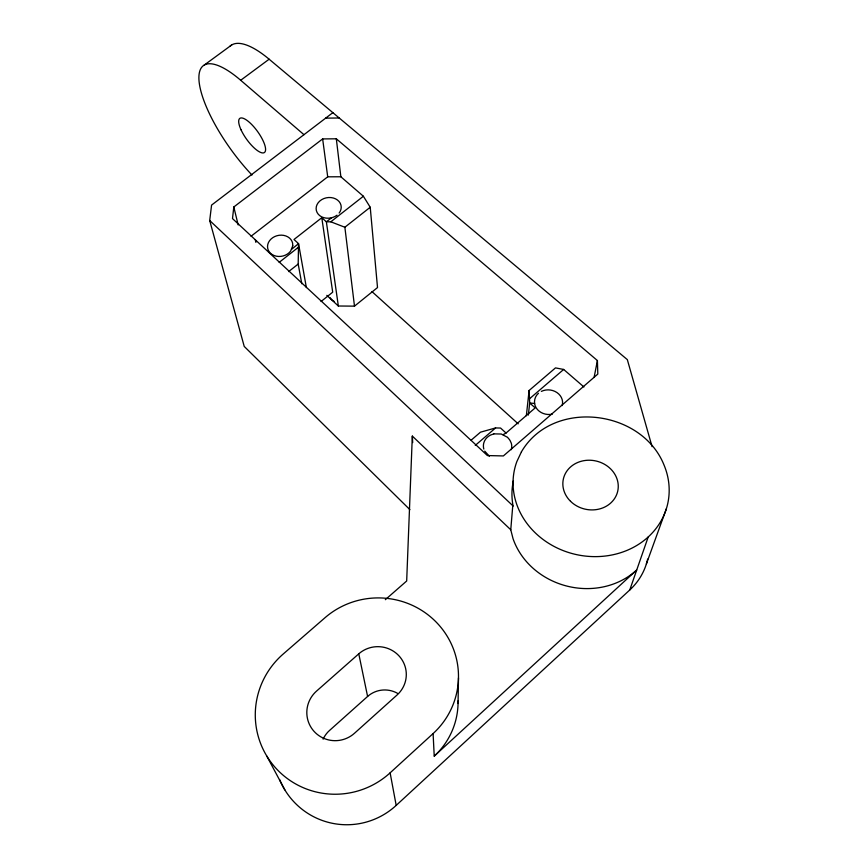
<?xml version="1.0" encoding="UTF-8"?>
<svg xmlns="http://www.w3.org/2000/svg" width="868" height="868" viewBox="0 0 868 868"><rect width="100%" height="100%" fill="white"/><g stroke="black" fill="none" stroke-linecap="round" stroke-linejoin="round"><path stroke-width="1.3" d="M301.804 283.782L298.191 264.056L298.538 243.637L293.992 239.492L321.789 217.727L326.368 221.807L338.336 306.003L354.491 306.144L377.515 287.558L370.224 207.257L363.377 196.244L340.853 176.768L327.713 176.822L251.047 236.248M458.054 703.481L458.478 677.919M433.099 733.568L390.123 772.845A80.822 79.889 -29 0 1 275.568 767.865A80.822 79.889 -29 0 1 283.185 654.038L325.077 617.658A80.16 78.38 1.1 0 1 437.559 623.528A80.16 78.38 1.1 0 1 433.099 733.568L434.228 756.126L636.711 570.016A73.997 66.348 14.5 0 1 513.053 538.724L510.764 529.784L412.322 436.083L406.68 580.996L385.327 599.69M510.764 529.784L512.847 504.677A77.057 68.561 13.3 0 1 513.422 480.666M526.355 415.718L529.1 390.502L555.487 367.891L563.668 369.453L583.925 386.965M528.341 415.078L529.686 403.002L529.1 390.502M233.807 206.985L232.494 218.584L487.415 455.559L503.375 455.939L597.802 374.086L597.412 360.556L336.317 138.804L322.646 138.923L233.807 206.985L238.168 224.921M409.891 509.646L244.223 346.43L209.698 220.526L211.575 205.098L332.856 112.656M594.092 377.471L597.412 360.556M279.604 779.54A73.303 72.847 -75.1 0 0 396.188 805.395L629.767 589.98L648.212 536.956M646.356 564.026L666.353 508.767M538.464 393.269C534.189 396.86 533.202 403.425 536.326 408.069A14.116 12.293 6.3 0 0 552.265 414.155M397.446 693.272A25.769 25.465 17.3 0 0 367.598 696.462L329.482 730.509A26.007 25.856 -74 0 0 323.113 739.156M358.777 653.832L316.538 691.102A28.687 28.34 -28.6 0 0 314.01 731.323A28.687 28.34 -28.6 0 0 354.491 733.254L397.11 694.953A28.449 27.809 0.9 0 0 398.879 655.752A28.449 27.809 0.9 0 0 358.777 653.832L367.598 696.462M503.039 434.705L506.033 433.034L535.187 407.895L529.686 403.002L534.655 403.468M475.263 445.403L495.585 427.946L500.565 428.043L506.033 433.034M529.675 398.651L563.668 369.453M471.216 440.119L480.471 432.188L495.585 427.946M291.724 249.214L298.538 243.637L306.371 287.568M321.073 301.5L332.704 292.18L321.789 217.727M288.643 271.597L298.191 264.056M354.491 306.144L344.867 227.242L370.224 207.257M279.16 262.375L298.212 247.413M331.652 217.759L326.368 221.807L330.816 221.807L363.377 196.244M251.97 175.011A84.272 26.919 54.2 0 1 199.195 82.503A84.272 26.919 54.2 0 1 240.696 80.268L269.134 59.208L627.325 359.623L652.074 446.651M204.208 65.089L231.756 44.919M337.001 215.21C332.672 218.465 326.618 219.192 321.702 216.881A12.608 10.329 -9.3 0 1 318.22 202.7A12.608 10.329 -9.3 0 1 335.601 198.87A12.608 10.329 -9.3 0 1 339.149 213.051M493.794 433.935L490.572 435.052A14.192 12.651 4.5 0 0 483.812 449.081M493.979 433.87L501.292 434.022L507.389 437.255M325.663 118.135L339.225 117.994M330.816 221.807L344.867 227.242M489.357 456.264L484.724 451.121M240.696 80.268L303.963 134.681M371.971 291.615L518.196 423.834M326.813 295.348L338.336 306.003M209.698 220.526L513.205 506.077M507.617 437.418L509.451 439.588M266.823 756.126L284.812 789.837M509.863 440.076L511.274 443.157A14.192 12.651 4.5 0 1 511.252 449.711M255.29 239.785L255.886 242.378M390.123 772.845L396.188 805.395M322.646 138.923L327.713 176.822M336.317 138.804L340.853 176.768M412.322 436.083L412.701 442.582M458.065 700.877A75.418 74.301 8.8 0 1 434.228 756.126M541.361 391.381A14.116 12.293 6.3 0 1 556.963 392.564A14.116 12.293 6.3 0 1 562.16 405.573M647.669 559.079A71.284 64.351 15.7 0 1 629.767 589.98M334.082 301.359A11.403 9.678 -8.8 0 1 330.176 297.757M229.944 46.308A83.805 28.731 54.5 0 1 269.134 59.208M292.766 245.807L290.596 251.145A12.716 10.557 -11.9 0 1 270.588 253.358A12.716 10.557 -11.9 0 1 274.679 236.584A12.716 10.557 -11.9 0 1 292.581 243.04L292.766 245.807M521.408 451.87L516.829 461.635A78.478 69.559 12.8 0 0 593.072 556.605A78.478 69.559 12.8 0 0 664.096 465.194C641.778 409.088 552.591 398.423 521.408 451.87M570.526 501.292A27.852 24.684 12.7 0 0 617.148 493.263A27.852 24.684 12.7 0 0 583.969 460.658A27.852 24.684 12.7 0 0 570.526 501.292M241.076 129.885A21.027 6.705 54.2 0 0 264.317 152.584A21.027 6.705 54.2 0 0 251.036 123.842A21.027 6.705 54.2 0 0 241.076 129.885"/></g></svg>
